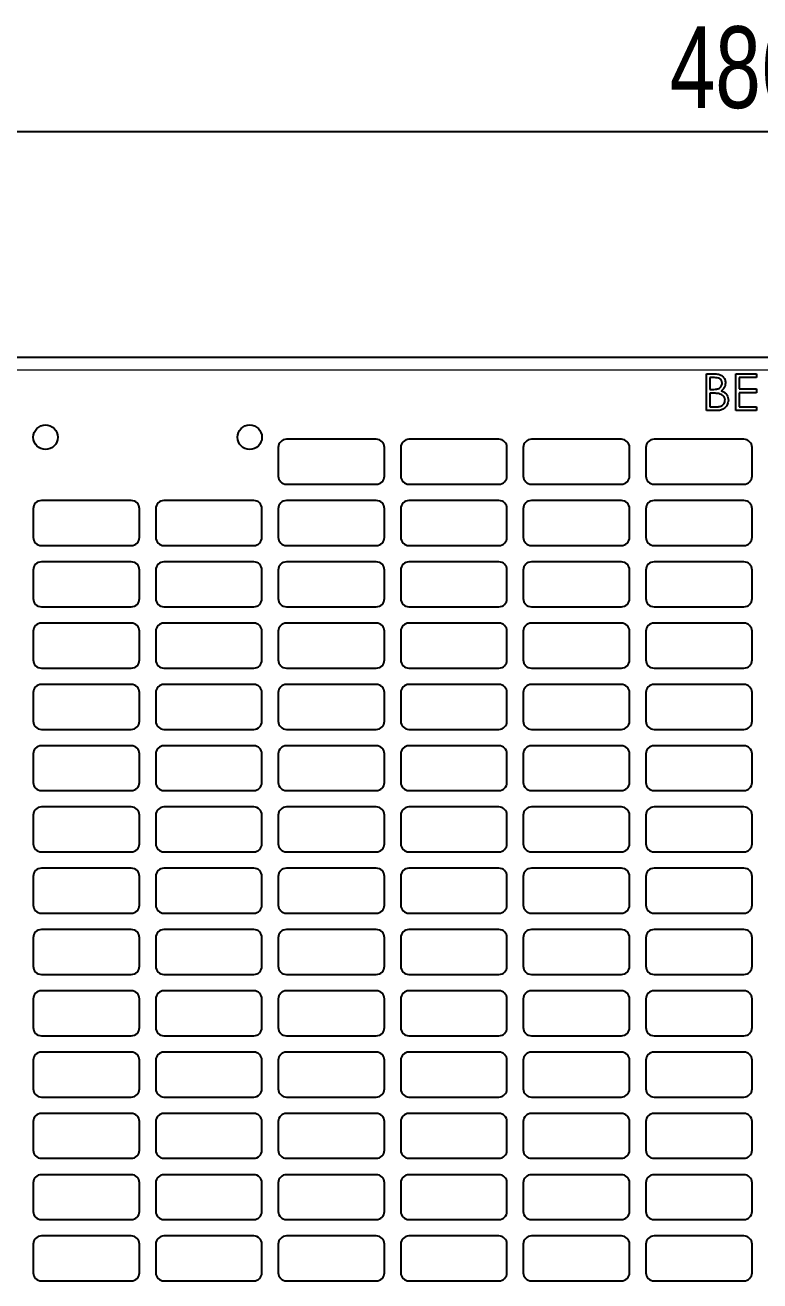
# Model space of a CAD drawing. Header units: millimetres. Extents: x -615 to 971, y 528 to 2003.
# Drawn here: x -447.1 to -267.1, y 1615.4 to 1922.8 of the extents above; entities that cross this region are included whole.
import ezdxf

# ---------------------------------------------------------------- set-up
doc = ezdxf.new("R2010")
doc.units = ezdxf.units.MM
doc.layers.add('FORMAT', color=7, linetype='Continuous')
doc.styles.add('SLDTEXTSTYLE0', font='TXT', dxfattribs={"width": 0.75})
doc.dimstyles.new('SLDDIMSTYLE0', dxfattribs={"dimtxt": 20, "dimasz": 10, "dimexe": 0, "dimexo": 0.0625, "dimgap": 5, "dimtad": 2, "dimdec": 1, "dimrnd": 1e-09, "dimzin": 12, "dimdsep": 46, "dimtxsty": 'SLDTEXTSTYLE0', "dimsah": 1, "dimcen": 0.09, "dimadec": 0, "dimazin": 3, "dimtfac": 1, "dimtofl": 0, "dimtmove": 0, "dimatfit": 3, "dimfxl": 0, "dimfrac": 2, "dimtolj": 1, "dimtzin": 12, "dimarcsym": 0})

# ---------------------------------------------------------------- blocks, each defined once
blk = doc.blocks.new('_D_1')
at = {"layer": 'FORMAT'}
for p, q in [((-510.06, 1841.41), (-510.06, 1897.7)), ((-510.06, 1896.7), (-24.06, 1896.7)), ((-24.06, 1841.41), (-24.06, 1897.7))]:
    blk.add_line(p, q, dxfattribs=at)
for points in [[(-510.06, 1896.7), (-500.06, 1895.16), (-500.06, 1898.24)], [(-24.06, 1896.7), (-34.06, 1898.24), (-34.06, 1895.16)]]:
    blk.add_solid(points, dxfattribs=at)
at = {"layer": 'FORMAT', "insert": (-289.22, 1922.48), "char_height": 20, "attachment_point": 1, "style": 'SLDTEXTSTYLE0'}
blk.add_mtext('486', dxfattribs=at)

msp = doc.modelspace()

# ---------------------------------------------------------------- linework, layer by layer
at = {"color": 7, "linetype": 'Continuous', "lineweight": 25}
for p, q in [((-52.56, 1841.41), (-481.56, 1841.41)), ((-280.17, 1837.41), (-278.41, 1837.41)), ((-280.17, 1828.41), (-280.17, 1837.41)), ((-279.36, 1836.49), (-279.36, 1833.6)), ((-278.27, 1836.49), (-279.36, 1836.49)), ((-273.02, 1837.41), (-267.94, 1837.41)), ((-273.02, 1828.41), (-273.02, 1837.41)), ((-272.21, 1836.49), (-272.21, 1833.72)), ((-267.94, 1836.49), (-272.21, 1836.49)), ((-267.94, 1837.41), (-267.94, 1836.49)), ((-279.36, 1833.6), (-278.82, 1833.6)), ((-279.36, 1832.68), (-279.36, 1829.33)), ((-278.83, 1832.68), (-279.36, 1832.68)), ((-272.21, 1833.72), (-267.94, 1833.72)), ((-272.21, 1832.8), (-272.21, 1829.33)), ((-267.94, 1832.8), (-272.21, 1832.8)), ((-267.94, 1833.72), (-267.94, 1832.8)), ((-279.36, 1829.33), (-278.21, 1829.33)), ((-272.21, 1829.33), (-267.94, 1829.33)), ((-267.94, 1829.33), (-267.94, 1828.41)), ((-277.74, 1828.41), (-280.17, 1828.41)), ((-267.94, 1828.41), (-273.02, 1828.41)), ((-361.06, 1821.4), (-383.06, 1821.4)), ((-331.06, 1821.4), (-353.06, 1821.4)), ((-301.06, 1821.4), (-323.06, 1821.4)), ((-271.06, 1821.4), (-293.06, 1821.4)), ((-385.06, 1819.4), (-385.06, 1812.4)), ((-359.06, 1812.4), (-359.06, 1819.4)), ((-355.06, 1819.4), (-355.06, 1812.4)), ((-329.06, 1812.4), (-329.06, 1819.4)), ((-325.06, 1819.4), (-325.06, 1812.4)), ((-299.06, 1812.4), (-299.06, 1819.4)), ((-295.06, 1819.4), (-295.06, 1812.4)), ((-269.06, 1812.4), (-269.06, 1819.4)), ((-383.06, 1810.4), (-361.06, 1810.4)), ((-353.06, 1810.4), (-331.06, 1810.4)), ((-323.06, 1810.4), (-301.06, 1810.4)), ((-293.06, 1810.4), (-271.06, 1810.4)), ((-445.06, 1804.4), (-445.06, 1797.4)), ((-421.06, 1806.4), (-443.06, 1806.4)), ((-419.06, 1797.4), (-419.06, 1804.4)), ((-415.06, 1804.4), (-415.06, 1797.4)), ((-391.06, 1806.4), (-413.06, 1806.4)), ((-389.06, 1797.4), (-389.06, 1804.4)), ((-385.06, 1804.4), (-385.06, 1797.4)), ((-361.06, 1806.4), (-383.06, 1806.4)), ((-359.06, 1797.4), (-359.06, 1804.4)), ((-355.06, 1804.4), (-355.06, 1797.4)), ((-331.06, 1806.4), (-353.06, 1806.4)), ((-329.06, 1797.4), (-329.06, 1804.4)), ((-325.06, 1804.4), (-325.06, 1797.4)), ((-301.06, 1806.4), (-323.06, 1806.4)), ((-299.06, 1797.4), (-299.06, 1804.4)), ((-295.06, 1804.4), (-295.06, 1797.4)), ((-271.06, 1806.4), (-293.06, 1806.4)), ((-269.06, 1797.4), (-269.06, 1804.4)), ((-443.06, 1795.4), (-421.06, 1795.4)), ((-413.06, 1795.4), (-391.06, 1795.4)), ((-383.06, 1795.4), (-361.06, 1795.4)), ((-353.06, 1795.4), (-331.06, 1795.4)), ((-323.06, 1795.4), (-301.06, 1795.4)), ((-293.06, 1795.4), (-271.06, 1795.4)), ((-445.06, 1789.4), (-445.06, 1782.4)), ((-421.06, 1791.4), (-443.06, 1791.4)), ((-419.06, 1782.4), (-419.06, 1789.4)), ((-415.06, 1789.4), (-415.06, 1782.4)), ((-391.06, 1791.4), (-413.06, 1791.4)), ((-389.06, 1782.4), (-389.06, 1789.4)), ((-385.06, 1789.4), (-385.06, 1782.4)), ((-361.06, 1791.4), (-383.06, 1791.4)), ((-359.06, 1782.4), (-359.06, 1789.4)), ((-355.06, 1789.4), (-355.06, 1782.4)), ((-331.06, 1791.4), (-353.06, 1791.4)), ((-329.06, 1782.4), (-329.06, 1789.4)), ((-325.06, 1789.4), (-325.06, 1782.4)), ((-301.06, 1791.4), (-323.06, 1791.4)), ((-299.06, 1782.4), (-299.06, 1789.4)), ((-295.06, 1789.4), (-295.06, 1782.4)), ((-271.06, 1791.4), (-293.06, 1791.4)), ((-269.06, 1782.4), (-269.06, 1789.4)), ((-443.06, 1780.4), (-421.06, 1780.4)), ((-413.06, 1780.4), (-391.06, 1780.4)), ((-383.06, 1780.4), (-361.06, 1780.4)), ((-353.06, 1780.4), (-331.06, 1780.4)), ((-323.06, 1780.4), (-301.06, 1780.4)), ((-293.06, 1780.4), (-271.06, 1780.4)), ((-445.06, 1774.4), (-445.06, 1767.4)), ((-421.06, 1776.4), (-443.06, 1776.4)), ((-419.06, 1767.4), (-419.06, 1774.4)), ((-415.06, 1774.4), (-415.06, 1767.4)), ((-391.06, 1776.4), (-413.06, 1776.4)), ((-389.06, 1767.4), (-389.06, 1774.4)), ((-385.06, 1774.4), (-385.06, 1767.4)), ((-361.06, 1776.4), (-383.06, 1776.4)), ((-359.06, 1767.4), (-359.06, 1774.4)), ((-355.06, 1774.4), (-355.06, 1767.4)), ((-331.06, 1776.4), (-353.06, 1776.4)), ((-329.06, 1767.4), (-329.06, 1774.4)), ((-325.06, 1774.4), (-325.06, 1767.4)), ((-301.06, 1776.4), (-323.06, 1776.4)), ((-299.06, 1767.4), (-299.06, 1774.4)), ((-295.06, 1774.4), (-295.06, 1767.4)), ((-271.06, 1776.4), (-293.06, 1776.4)), ((-269.06, 1767.4), (-269.06, 1774.4)), ((-443.06, 1765.4), (-421.06, 1765.4)), ((-413.06, 1765.4), (-391.06, 1765.4)), ((-383.06, 1765.4), (-361.06, 1765.4)), ((-353.06, 1765.4), (-331.06, 1765.4)), ((-323.06, 1765.4), (-301.06, 1765.4)), ((-293.06, 1765.4), (-271.06, 1765.4)), ((-421.06, 1761.4), (-443.06, 1761.4)), ((-391.06, 1761.4), (-413.06, 1761.4)), ((-361.06, 1761.4), (-383.06, 1761.4)), ((-331.06, 1761.4), (-353.06, 1761.4)), ((-301.06, 1761.4), (-323.06, 1761.4)), ((-271.06, 1761.4), (-293.06, 1761.4)), ((-445.06, 1759.4), (-445.06, 1752.4)), ((-419.06, 1752.4), (-419.06, 1759.4)), ((-415.06, 1759.4), (-415.06, 1752.4)), ((-389.06, 1752.4), (-389.06, 1759.4)), ((-385.06, 1759.4), (-385.06, 1752.4)), ((-359.06, 1752.4), (-359.06, 1759.4)), ((-355.06, 1759.4), (-355.06, 1752.4)), ((-329.06, 1752.4), (-329.06, 1759.4)), ((-325.06, 1759.4), (-325.06, 1752.4)), ((-299.06, 1752.4), (-299.06, 1759.4)), ((-295.06, 1759.4), (-295.06, 1752.4)), ((-269.06, 1752.4), (-269.06, 1759.4)), ((-443.06, 1750.4), (-421.06, 1750.4)), ((-413.06, 1750.4), (-391.06, 1750.4)), ((-383.06, 1750.4), (-361.06, 1750.4)), ((-353.06, 1750.4), (-331.06, 1750.4)), ((-323.06, 1750.4), (-301.06, 1750.4)), ((-293.06, 1750.4), (-271.06, 1750.4)), ((-421.06, 1746.4), (-443.06, 1746.4)), ((-391.06, 1746.4), (-413.06, 1746.4)), ((-361.06, 1746.4), (-383.06, 1746.4)), ((-331.06, 1746.4), (-353.06, 1746.4)), ((-301.06, 1746.4), (-323.06, 1746.4)), ((-271.06, 1746.4), (-293.06, 1746.4)), ((-445.06, 1744.4), (-445.06, 1737.4)), ((-419.06, 1737.4), (-419.06, 1744.4)), ((-415.06, 1744.4), (-415.06, 1737.4)), ((-389.06, 1737.4), (-389.06, 1744.4)), ((-385.06, 1744.4), (-385.06, 1737.4)), ((-359.06, 1737.4), (-359.06, 1744.4)), ((-355.06, 1744.4), (-355.06, 1737.4)), ((-329.06, 1737.4), (-329.06, 1744.4)), ((-325.06, 1744.4), (-325.06, 1737.4)), ((-299.06, 1737.4), (-299.06, 1744.4)), ((-295.06, 1744.4), (-295.06, 1737.4)), ((-269.06, 1737.4), (-269.06, 1744.4)), ((-443.06, 1735.4), (-421.06, 1735.4)), ((-413.06, 1735.4), (-391.06, 1735.4)), ((-383.06, 1735.4), (-361.06, 1735.4)), ((-353.06, 1735.4), (-331.06, 1735.4)), ((-323.06, 1735.4), (-301.06, 1735.4)), ((-293.06, 1735.4), (-271.06, 1735.4)), ((-421.06, 1731.4), (-443.06, 1731.4)), ((-391.06, 1731.4), (-413.06, 1731.4)), ((-361.06, 1731.4), (-383.06, 1731.4)), ((-331.06, 1731.4), (-353.06, 1731.4)), ((-301.06, 1731.4), (-323.06, 1731.4)), ((-271.06, 1731.4), (-293.06, 1731.4)), ((-445.06, 1729.4), (-445.06, 1722.4)), ((-419.06, 1722.4), (-419.06, 1729.4)), ((-415.06, 1729.4), (-415.06, 1722.4)), ((-389.06, 1722.4), (-389.06, 1729.4)), ((-385.06, 1729.4), (-385.06, 1722.4)), ((-359.06, 1722.4), (-359.06, 1729.4)), ((-355.06, 1729.4), (-355.06, 1722.4)), ((-329.06, 1722.4), (-329.06, 1729.4)), ((-325.06, 1729.4), (-325.06, 1722.4)), ((-299.06, 1722.4), (-299.06, 1729.4)), ((-295.06, 1729.4), (-295.06, 1722.4)), ((-269.06, 1722.4), (-269.06, 1729.4)), ((-443.06, 1720.4), (-421.06, 1720.4)), ((-413.06, 1720.4), (-391.06, 1720.4)), ((-383.06, 1720.4), (-361.06, 1720.4)), ((-353.06, 1720.4), (-331.06, 1720.4)), ((-323.06, 1720.4), (-301.06, 1720.4)), ((-293.06, 1720.4), (-271.06, 1720.4)), ((-421.06, 1716.4), (-443.06, 1716.4)), ((-391.06, 1716.4), (-413.06, 1716.4)), ((-361.06, 1716.4), (-383.06, 1716.4)), ((-331.06, 1716.4), (-353.06, 1716.4)), ((-301.06, 1716.4), (-323.06, 1716.4)), ((-271.06, 1716.4), (-293.06, 1716.4)), ((-445.06, 1714.4), (-445.06, 1707.4)), ((-419.06, 1707.4), (-419.06, 1714.4)), ((-415.06, 1714.4), (-415.06, 1707.4)), ((-389.06, 1707.4), (-389.06, 1714.4)), ((-385.06, 1714.4), (-385.06, 1707.4)), ((-359.06, 1707.4), (-359.06, 1714.4)), ((-355.06, 1714.4), (-355.06, 1707.4)), ((-329.06, 1707.4), (-329.06, 1714.4)), ((-325.06, 1714.4), (-325.06, 1707.4)), ((-299.06, 1707.4), (-299.06, 1714.4)), ((-295.06, 1714.4), (-295.06, 1707.4)), ((-269.06, 1707.4), (-269.06, 1714.4)), ((-443.06, 1705.4), (-421.06, 1705.4)), ((-413.06, 1705.4), (-391.06, 1705.4)), ((-383.06, 1705.4), (-361.06, 1705.4)), ((-353.06, 1705.4), (-331.06, 1705.4)), ((-323.06, 1705.4), (-301.06, 1705.4)), ((-293.06, 1705.4), (-271.06, 1705.4)), ((-421.06, 1701.4), (-443.06, 1701.4)), ((-391.06, 1701.4), (-413.06, 1701.4)), ((-361.06, 1701.4), (-383.06, 1701.4)), ((-331.06, 1701.4), (-353.06, 1701.4)), ((-301.06, 1701.4), (-323.06, 1701.4)), ((-271.06, 1701.4), (-293.06, 1701.4)), ((-445.06, 1699.4), (-445.06, 1692.4)), ((-419.06, 1692.4), (-419.06, 1699.4)), ((-415.06, 1699.4), (-415.06, 1692.4)), ((-389.06, 1692.4), (-389.06, 1699.4)), ((-385.06, 1699.4), (-385.06, 1692.4)), ((-359.06, 1692.4), (-359.06, 1699.4)), ((-355.06, 1699.4), (-355.06, 1692.4)), ((-329.06, 1692.4), (-329.06, 1699.4)), ((-325.06, 1699.4), (-325.06, 1692.4)), ((-299.06, 1692.4), (-299.06, 1699.4)), ((-295.06, 1699.4), (-295.06, 1692.4)), ((-269.06, 1692.4), (-269.06, 1699.4)), ((-443.06, 1690.4), (-421.06, 1690.4)), ((-413.06, 1690.4), (-391.06, 1690.4)), ((-383.06, 1690.4), (-361.06, 1690.4)), ((-353.06, 1690.4), (-331.06, 1690.4)), ((-323.06, 1690.4), (-301.06, 1690.4)), ((-293.06, 1690.4), (-271.06, 1690.4)), ((-421.06, 1686.4), (-443.06, 1686.4)), ((-391.06, 1686.4), (-413.06, 1686.4)), ((-361.06, 1686.4), (-383.06, 1686.4)), ((-331.06, 1686.4), (-353.06, 1686.4)), ((-301.06, 1686.4), (-323.06, 1686.4)), ((-271.06, 1686.4), (-293.06, 1686.4)), ((-445.06, 1684.4), (-445.06, 1677.4)), ((-419.06, 1677.4), (-419.06, 1684.4)), ((-415.06, 1684.4), (-415.06, 1677.4)), ((-389.06, 1677.4), (-389.06, 1684.4)), ((-385.06, 1684.4), (-385.06, 1677.4)), ((-359.06, 1677.4), (-359.06, 1684.4)), ((-355.06, 1684.4), (-355.06, 1677.4)), ((-329.06, 1677.4), (-329.06, 1684.4)), ((-325.06, 1684.4), (-325.06, 1677.4)), ((-299.06, 1677.4), (-299.06, 1684.4)), ((-295.06, 1684.4), (-295.06, 1677.4)), ((-269.06, 1677.4), (-269.06, 1684.4)), ((-443.06, 1675.4), (-421.06, 1675.4)), ((-413.06, 1675.4), (-391.06, 1675.4)), ((-383.06, 1675.4), (-361.06, 1675.4)), ((-353.06, 1675.4), (-331.06, 1675.4)), ((-323.06, 1675.4), (-301.06, 1675.4)), ((-293.06, 1675.4), (-271.06, 1675.4)), ((-445.06, 1669.4), (-445.06, 1662.4)), ((-421.06, 1671.4), (-443.06, 1671.4)), ((-419.06, 1662.4), (-419.06, 1669.4)), ((-415.06, 1669.4), (-415.06, 1662.4)), ((-391.06, 1671.4), (-413.06, 1671.4)), ((-389.06, 1662.4), (-389.06, 1669.4)), ((-385.06, 1669.4), (-385.06, 1662.4)), ((-361.06, 1671.4), (-383.06, 1671.4)), ((-359.06, 1662.4), (-359.06, 1669.4)), ((-355.06, 1669.4), (-355.06, 1662.4)), ((-331.06, 1671.4), (-353.06, 1671.4)), ((-329.06, 1662.4), (-329.06, 1669.4)), ((-325.06, 1669.4), (-325.06, 1662.4)), ((-301.06, 1671.4), (-323.06, 1671.4)), ((-299.06, 1662.4), (-299.06, 1669.4)), ((-295.06, 1669.4), (-295.06, 1662.4)), ((-271.06, 1671.4), (-293.06, 1671.4)), ((-269.06, 1662.4), (-269.06, 1669.4)), ((-443.06, 1660.4), (-421.06, 1660.4)), ((-413.06, 1660.4), (-391.06, 1660.4)), ((-383.06, 1660.4), (-361.06, 1660.4)), ((-353.06, 1660.4), (-331.06, 1660.4)), ((-323.06, 1660.4), (-301.06, 1660.4)), ((-293.06, 1660.4), (-271.06, 1660.4)), ((-445.06, 1654.4), (-445.06, 1647.4)), ((-421.06, 1656.4), (-443.06, 1656.4)), ((-419.06, 1647.4), (-419.06, 1654.4)), ((-415.06, 1654.4), (-415.06, 1647.4)), ((-391.06, 1656.4), (-413.06, 1656.4)), ((-389.06, 1647.4), (-389.06, 1654.4)), ((-385.06, 1654.4), (-385.06, 1647.4)), ((-361.06, 1656.4), (-383.06, 1656.4)), ((-359.06, 1647.4), (-359.06, 1654.4)), ((-355.06, 1654.4), (-355.06, 1647.4)), ((-331.06, 1656.4), (-353.06, 1656.4)), ((-329.06, 1647.4), (-329.06, 1654.4)), ((-325.06, 1654.4), (-325.06, 1647.4)), ((-301.06, 1656.4), (-323.06, 1656.4)), ((-299.06, 1647.4), (-299.06, 1654.4)), ((-295.06, 1654.4), (-295.06, 1647.4)), ((-271.06, 1656.4), (-293.06, 1656.4)), ((-269.06, 1647.4), (-269.06, 1654.4)), ((-443.06, 1645.4), (-421.06, 1645.4)), ((-413.06, 1645.4), (-391.06, 1645.4)), ((-383.06, 1645.4), (-361.06, 1645.4)), ((-353.06, 1645.4), (-331.06, 1645.4)), ((-323.06, 1645.4), (-301.06, 1645.4)), ((-293.06, 1645.4), (-271.06, 1645.4)), ((-445.06, 1639.4), (-445.06, 1632.4)), ((-421.06, 1641.4), (-443.06, 1641.4)), ((-419.06, 1632.4), (-419.06, 1639.4)), ((-415.06, 1639.4), (-415.06, 1632.4)), ((-391.06, 1641.4), (-413.06, 1641.4)), ((-389.06, 1632.4), (-389.06, 1639.4)), ((-385.06, 1639.4), (-385.06, 1632.4)), ((-361.06, 1641.4), (-383.06, 1641.4)), ((-359.06, 1632.4), (-359.06, 1639.4)), ((-355.06, 1639.4), (-355.06, 1632.4)), ((-331.06, 1641.4), (-353.06, 1641.4)), ((-329.06, 1632.4), (-329.06, 1639.4)), ((-325.06, 1639.4), (-325.06, 1632.4)), ((-301.06, 1641.4), (-323.06, 1641.4)), ((-299.06, 1632.4), (-299.06, 1639.4)), ((-295.06, 1639.4), (-295.06, 1632.4)), ((-271.06, 1641.4), (-293.06, 1641.4)), ((-269.06, 1632.4), (-269.06, 1639.4)), ((-443.06, 1630.4), (-421.06, 1630.4)), ((-413.06, 1630.4), (-391.06, 1630.4)), ((-383.06, 1630.4), (-361.06, 1630.4)), ((-353.06, 1630.4), (-331.06, 1630.4)), ((-323.06, 1630.4), (-301.06, 1630.4)), ((-293.06, 1630.4), (-271.06, 1630.4)), ((-421.06, 1626.4), (-443.06, 1626.4)), ((-391.06, 1626.4), (-413.06, 1626.4)), ((-361.06, 1626.4), (-383.06, 1626.4)), ((-331.06, 1626.4), (-353.06, 1626.4)), ((-301.06, 1626.4), (-323.06, 1626.4)), ((-271.06, 1626.4), (-293.06, 1626.4)), ((-445.06, 1624.4), (-445.06, 1617.4)), ((-419.06, 1617.4), (-419.06, 1624.4)), ((-415.06, 1624.4), (-415.06, 1617.4)), ((-389.06, 1617.4), (-389.06, 1624.4)), ((-385.06, 1624.4), (-385.06, 1617.4)), ((-359.06, 1617.4), (-359.06, 1624.4)), ((-355.06, 1624.4), (-355.06, 1617.4)), ((-329.06, 1617.4), (-329.06, 1624.4)), ((-325.06, 1624.4), (-325.06, 1617.4)), ((-299.06, 1617.4), (-299.06, 1624.4)), ((-295.06, 1624.4), (-295.06, 1617.4)), ((-269.06, 1617.4), (-269.06, 1624.4)), ((-443.06, 1615.4), (-421.06, 1615.4)), ((-413.06, 1615.4), (-391.06, 1615.4)), ((-383.06, 1615.4), (-361.06, 1615.4)), ((-353.06, 1615.4), (-331.06, 1615.4)), ((-323.06, 1615.4), (-301.06, 1615.4)), ((-293.06, 1615.4), (-271.06, 1615.4))]:
    msp.add_line(p, q, dxfattribs=at)
at = {"color": 8, "linetype": 'Continuous', "lineweight": 18}
msp.add_line((-52.56, 1838.31), (-481.56, 1838.31), dxfattribs=at)
at = {"color": 7, "linetype": 'Continuous', "lineweight": 25}
for centre in [(-442.06, 1821.91), (-392.06, 1821.91)]:
    msp.add_circle(centre, 3, dxfattribs=at)
for centre, start, end in [((-383.06, 1819.4), 90, 180), ((-361.06, 1819.4), 0, 90), ((-353.06, 1819.4), 90, 180), ((-331.06, 1819.4), 0, 90), ((-323.06, 1819.4), 90, 180), ((-301.06, 1819.4), 0, 90), ((-293.06, 1819.4), 90, 180), ((-271.06, 1819.4), 0, 90), ((-383.06, 1812.4), 180, 270), ((-361.06, 1812.4), 270, 0), ((-353.06, 1812.4), 180, 270), ((-331.06, 1812.4), 270, 0), ((-323.06, 1812.4), 180, 270), ((-301.06, 1812.4), 270, 0), ((-293.06, 1812.4), 180, 270), ((-271.06, 1812.4), 270, 0), ((-443.06, 1804.4), 90, 180), ((-421.06, 1804.4), 0, 90), ((-413.06, 1804.4), 90, 180), ((-391.06, 1804.4), 0, 90), ((-383.06, 1804.4), 90, 180), ((-361.06, 1804.4), 0, 90), ((-353.06, 1804.4), 90, 180), ((-331.06, 1804.4), 0, 90), ((-323.06, 1804.4), 90, 180), ((-301.06, 1804.4), 0, 90), ((-293.06, 1804.4), 90, 180), ((-271.06, 1804.4), 0, 90), ((-443.06, 1797.4), 180, 270), ((-421.06, 1797.4), 270, 0), ((-413.06, 1797.4), 180, 270), ((-391.06, 1797.4), 270, 0), ((-383.06, 1797.4), 180, 270), ((-361.06, 1797.4), 270, 0), ((-353.06, 1797.4), 180, 270), ((-331.06, 1797.4), 270, 0), ((-323.06, 1797.4), 180, 270), ((-301.06, 1797.4), 270, 0), ((-293.06, 1797.4), 180, 270), ((-271.06, 1797.4), 270, 0), ((-443.06, 1789.4), 90, 180), ((-421.06, 1789.4), 0, 90), ((-413.06, 1789.4), 90, 180), ((-391.06, 1789.4), 0, 90), ((-383.06, 1789.4), 90, 180), ((-361.06, 1789.4), 0, 90), ((-353.06, 1789.4), 90, 180), ((-331.06, 1789.4), 0, 90), ((-323.06, 1789.4), 90, 180), ((-301.06, 1789.4), 0, 90), ((-293.06, 1789.4), 90, 180), ((-271.06, 1789.4), 0, 90), ((-443.06, 1782.4), 180, 270), ((-421.06, 1782.4), 270, 0), ((-413.06, 1782.4), 180, 270), ((-391.06, 1782.4), 270, 0), ((-383.06, 1782.4), 180, 270), ((-361.06, 1782.4), 270, 0), ((-353.06, 1782.4), 180, 270), ((-331.06, 1782.4), 270, 0), ((-323.06, 1782.4), 180, 270), ((-301.06, 1782.4), 270, 0), ((-293.06, 1782.4), 180, 270), ((-271.06, 1782.4), 270, 0), ((-443.06, 1774.4), 90, 180), ((-421.06, 1774.4), 0, 90), ((-413.06, 1774.4), 90, 180), ((-391.06, 1774.4), 0, 90), ((-383.06, 1774.4), 90, 180), ((-361.06, 1774.4), 0, 90), ((-353.06, 1774.4), 90, 180), ((-331.06, 1774.4), 0, 90), ((-323.06, 1774.4), 90, 180), ((-301.06, 1774.4), 0, 90), ((-293.06, 1774.4), 90, 180), ((-271.06, 1774.4), 0, 90), ((-443.06, 1767.4), 180, 270), ((-421.06, 1767.4), 270, 0), ((-413.06, 1767.4), 180, 270), ((-391.06, 1767.4), 270, 0), ((-383.06, 1767.4), 180, 270), ((-361.06, 1767.4), 270, 0), ((-353.06, 1767.4), 180, 270), ((-331.06, 1767.4), 270, 0), ((-323.06, 1767.4), 180, 270), ((-301.06, 1767.4), 270, 0), ((-293.06, 1767.4), 180, 270), ((-271.06, 1767.4), 270, 0), ((-443.06, 1759.4), 90, 180), ((-421.06, 1759.4), 0, 90), ((-413.06, 1759.4), 90, 180), ((-391.06, 1759.4), 0, 90), ((-383.06, 1759.4), 90, 180), ((-361.06, 1759.4), 0, 90), ((-353.06, 1759.4), 90, 180), ((-331.06, 1759.4), 0, 90), ((-323.06, 1759.4), 90, 180), ((-301.06, 1759.4), 0, 90), ((-293.06, 1759.4), 90, 180), ((-271.06, 1759.4), 0, 90), ((-443.06, 1752.4), 180, 270), ((-421.06, 1752.4), 270, 0), ((-413.06, 1752.4), 180, 270), ((-391.06, 1752.4), 270, 0), ((-383.06, 1752.4), 180, 270), ((-361.06, 1752.4), 270, 0), ((-353.06, 1752.4), 180, 270), ((-331.06, 1752.4), 270, 0), ((-323.06, 1752.4), 180, 270), ((-301.06, 1752.4), 270, 0), ((-293.06, 1752.4), 180, 270), ((-271.06, 1752.4), 270, 0), ((-443.06, 1744.4), 90, 180), ((-421.06, 1744.4), 0, 90), ((-413.06, 1744.4), 90, 180), ((-391.06, 1744.4), 0, 90), ((-383.06, 1744.4), 90, 180), ((-361.06, 1744.4), 0, 90), ((-353.06, 1744.4), 90, 180), ((-331.06, 1744.4), 0, 90), ((-323.06, 1744.4), 90, 180), ((-301.06, 1744.4), 0, 90), ((-293.06, 1744.4), 90, 180), ((-271.06, 1744.4), 0, 90), ((-443.06, 1737.4), 180, 270), ((-421.06, 1737.4), 270, 0), ((-413.06, 1737.4), 180, 270), ((-391.06, 1737.4), 270, 0), ((-383.06, 1737.4), 180, 270), ((-361.06, 1737.4), 270, 0), ((-353.06, 1737.4), 180, 270), ((-331.06, 1737.4), 270, 0), ((-323.06, 1737.4), 180, 270), ((-301.06, 1737.4), 270, 0), ((-293.06, 1737.4), 180, 270), ((-271.06, 1737.4), 270, 0), ((-443.06, 1729.4), 90, 180), ((-421.06, 1729.4), 0, 90), ((-413.06, 1729.4), 90, 180), ((-391.06, 1729.4), 0, 90), ((-383.06, 1729.4), 90, 180), ((-361.06, 1729.4), 0, 90), ((-353.06, 1729.4), 90, 180), ((-331.06, 1729.4), 0, 90), ((-323.06, 1729.4), 90, 180), ((-301.06, 1729.4), 0, 90), ((-293.06, 1729.4), 90, 180), ((-271.06, 1729.4), 0, 90), ((-443.06, 1722.4), 180, 270), ((-421.06, 1722.4), 270, 0), ((-413.06, 1722.4), 180, 270), ((-391.06, 1722.4), 270, 0), ((-383.06, 1722.4), 180, 270), ((-361.06, 1722.4), 270, 0), ((-353.06, 1722.4), 180, 270), ((-331.06, 1722.4), 270, 0), ((-323.06, 1722.4), 180, 270), ((-301.06, 1722.4), 270, 0), ((-293.06, 1722.4), 180, 270), ((-271.06, 1722.4), 270, 0), ((-443.06, 1714.4), 90, 180), ((-421.06, 1714.4), 0, 90), ((-413.06, 1714.4), 90, 180), ((-391.06, 1714.4), 0, 90), ((-383.06, 1714.4), 90, 180), ((-361.06, 1714.4), 0, 90), ((-353.06, 1714.4), 90, 180), ((-331.06, 1714.4), 0, 90), ((-323.06, 1714.4), 90, 180), ((-301.06, 1714.4), 0, 90), ((-293.06, 1714.4), 90, 180), ((-271.06, 1714.4), 0, 90), ((-443.06, 1707.4), 180, 270), ((-421.06, 1707.4), 270, 0), ((-413.06, 1707.4), 180, 270), ((-391.06, 1707.4), 270, 0), ((-383.06, 1707.4), 180, 270), ((-361.06, 1707.4), 270, 0), ((-353.06, 1707.4), 180, 270), ((-331.06, 1707.4), 270, 0), ((-323.06, 1707.4), 180, 270), ((-301.06, 1707.4), 270, 0), ((-293.06, 1707.4), 180, 270), ((-271.06, 1707.4), 270, 0), ((-443.06, 1699.4), 90, 180), ((-421.06, 1699.4), 0, 90), ((-413.06, 1699.4), 90, 180), ((-391.06, 1699.4), 0, 90), ((-383.06, 1699.4), 90, 180), ((-361.06, 1699.4), 0, 90), ((-353.06, 1699.4), 90, 180), ((-331.06, 1699.4), 0, 90), ((-323.06, 1699.4), 90, 180), ((-301.06, 1699.4), 0, 90), ((-293.06, 1699.4), 90, 180), ((-271.06, 1699.4), 0, 90), ((-443.06, 1692.4), 180, 270), ((-421.06, 1692.4), 270, 0), ((-413.06, 1692.4), 180, 270), ((-391.06, 1692.4), 270, 0), ((-383.06, 1692.4), 180, 270), ((-361.06, 1692.4), 270, 0), ((-353.06, 1692.4), 180, 270), ((-331.06, 1692.4), 270, 0), ((-323.06, 1692.4), 180, 270), ((-301.06, 1692.4), 270, 0), ((-293.06, 1692.4), 180, 270), ((-271.06, 1692.4), 270, 0), ((-443.06, 1684.4), 90, 180), ((-421.06, 1684.4), 0, 90), ((-413.06, 1684.4), 90, 180), ((-391.06, 1684.4), 0, 90), ((-383.06, 1684.4), 90, 180), ((-361.06, 1684.4), 0, 90), ((-353.06, 1684.4), 90, 180), ((-331.06, 1684.4), 0, 90), ((-323.06, 1684.4), 90, 180), ((-301.06, 1684.4), 0, 90), ((-293.06, 1684.4), 90, 180), ((-271.06, 1684.4), 0, 90), ((-443.06, 1677.4), 180, 270), ((-421.06, 1677.4), 270, 0), ((-413.06, 1677.4), 180, 270), ((-391.06, 1677.4), 270, 0), ((-383.06, 1677.4), 180, 270), ((-361.06, 1677.4), 270, 0), ((-353.06, 1677.4), 180, 270), ((-331.06, 1677.4), 270, 0), ((-323.06, 1677.4), 180, 270), ((-301.06, 1677.4), 270, 0), ((-293.06, 1677.4), 180, 270), ((-271.06, 1677.4), 270, 0), ((-443.06, 1669.4), 90, 180), ((-421.06, 1669.4), 0, 90), ((-413.06, 1669.4), 90, 180), ((-391.06, 1669.4), 0, 90), ((-383.06, 1669.4), 90, 180), ((-361.06, 1669.4), 0, 90), ((-353.06, 1669.4), 90, 180), ((-331.06, 1669.4), 0, 90), ((-323.06, 1669.4), 90, 180), ((-301.06, 1669.4), 0, 90), ((-293.06, 1669.4), 90, 180), ((-271.06, 1669.4), 0, 90), ((-443.06, 1662.4), 180, 270), ((-421.06, 1662.4), 270, 0), ((-413.06, 1662.4), 180, 270), ((-391.06, 1662.4), 270, 0), ((-383.06, 1662.4), 180, 270), ((-361.06, 1662.4), 270, 0), ((-353.06, 1662.4), 180, 270), ((-331.06, 1662.4), 270, 0), ((-323.06, 1662.4), 180, 270), ((-301.06, 1662.4), 270, 0), ((-293.06, 1662.4), 180, 270), ((-271.06, 1662.4), 270, 0), ((-443.06, 1654.4), 90, 180), ((-421.06, 1654.4), 0, 90), ((-413.06, 1654.4), 90, 180), ((-391.06, 1654.4), 0, 90), ((-383.06, 1654.4), 90, 180), ((-361.06, 1654.4), 0, 90), ((-353.06, 1654.4), 90, 180), ((-331.06, 1654.4), 0, 90), ((-323.06, 1654.4), 90, 180), ((-301.06, 1654.4), 0, 90), ((-293.06, 1654.4), 90, 180), ((-271.06, 1654.4), 0, 90), ((-443.06, 1647.4), 180, 270), ((-421.06, 1647.4), 270, 0), ((-413.06, 1647.4), 180, 270), ((-391.06, 1647.4), 270, 0), ((-383.06, 1647.4), 180, 270), ((-361.06, 1647.4), 270, 0), ((-353.06, 1647.4), 180, 270), ((-331.06, 1647.4), 270, 0), ((-323.06, 1647.4), 180, 270), ((-301.06, 1647.4), 270, 0), ((-293.06, 1647.4), 180, 270), ((-271.06, 1647.4), 270, 0), ((-443.06, 1639.4), 90, 180), ((-421.06, 1639.4), 0, 90), ((-413.06, 1639.4), 90, 180), ((-391.06, 1639.4), 0, 90), ((-383.06, 1639.4), 90, 180), ((-361.06, 1639.4), 0, 90), ((-353.06, 1639.4), 90, 180), ((-331.06, 1639.4), 0, 90), ((-323.06, 1639.4), 90, 180), ((-301.06, 1639.4), 0, 90), ((-293.06, 1639.4), 90, 180), ((-271.06, 1639.4), 0, 90), ((-443.06, 1632.4), 180, 270), ((-421.06, 1632.4), 270, 0), ((-413.06, 1632.4), 180, 270), ((-391.06, 1632.4), 270, 0), ((-383.06, 1632.4), 180, 270), ((-361.06, 1632.4), 270, 0), ((-353.06, 1632.4), 180, 270), ((-331.06, 1632.4), 270, 0), ((-323.06, 1632.4), 180, 270), ((-301.06, 1632.4), 270, 0), ((-293.06, 1632.4), 180, 270), ((-271.06, 1632.4), 270, 0), ((-443.06, 1624.4), 90, 180), ((-421.06, 1624.4), 0, 90), ((-413.06, 1624.4), 90, 180), ((-391.06, 1624.4), 0, 90), ((-383.06, 1624.4), 90, 180), ((-361.06, 1624.4), 0, 90), ((-353.06, 1624.4), 90, 180), ((-331.06, 1624.4), 0, 90), ((-323.06, 1624.4), 90, 180), ((-301.06, 1624.4), 0, 90), ((-293.06, 1624.4), 90, 180), ((-271.06, 1624.4), 0, 90), ((-443.06, 1617.4), 180, 270), ((-421.06, 1617.4), 270, 0), ((-413.06, 1617.4), 180, 270), ((-391.06, 1617.4), 270, 0), ((-383.06, 1617.4), 180, 270), ((-361.06, 1617.4), 270, 0), ((-353.06, 1617.4), 180, 270), ((-331.06, 1617.4), 270, 0), ((-323.06, 1617.4), 180, 270), ((-301.06, 1617.4), 270, 0), ((-293.06, 1617.4), 180, 270), ((-271.06, 1617.4), 270, 0)]:
    msp.add_arc(centre, 2, start, end, dxfattribs=at)
for points, knots in [([(-278.82, 1833.6), (-278.55, 1833.61), (-278, 1833.62), (-277.31, 1833.76), (-276.85, 1834.06), (-276.58, 1834.38), (-276.4, 1834.75), (-276.37, 1835.03), (-276.36, 1835.16)], [0, 0, 0, 0, 0.250521, 0.499945, 0.625019, 0.75007, 0.875067, 1, 1, 1, 1]), ([(-278.41, 1837.41), (-278.03, 1837.4), (-277.26, 1837.39), (-276.25, 1836.93), (-275.66, 1836.09), (-275.59, 1835.48), (-275.56, 1835.18)], [0, 0, 0, 0, 0.281352, 0.559956, 0.779911, 1, 1, 1, 1]), ([(-276.36, 1835.16), (-276.39, 1835.39), (-276.43, 1835.72), (-276.71, 1836.06), (-277.25, 1836.45), (-277.82, 1836.47), (-278.27, 1836.49)], [0, 0, 0, 0, 0.249269, 0.374899, 0.500587, 1, 1, 1, 1]), ([(-275.56, 1835.18), (-275.61, 1834.74), (-275.71, 1833.96), (-276.33, 1833.48), (-276.6, 1833.27)], [0, 0, 0, 0, 0.5591978, 1, 1, 1, 1]), ([(-277.14, 1832.57), (-277.46, 1832.61), (-278.02, 1832.68), (-278.58, 1832.68), (-278.83, 1832.68)], [0, 0, 0, 0, 0.559734, 1, 1, 1, 1]), ([(-275.67, 1830.97), (-275.7, 1831.19), (-275.75, 1831.63), (-276.27, 1832.27), (-276.81, 1832.46), (-277.14, 1832.57)], [0, 0, 0, 0, 0.279937, 0.560436, 1, 1, 1, 1]), ([(-276.6, 1833.27), (-276.33, 1833.16), (-275.79, 1832.94), (-275.22, 1832.34), (-274.91, 1831.65), (-274.88, 1831.19), (-274.86, 1830.97)], [0, 0, 0, 0, 0.280408, 0.559563, 0.779731, 1, 1, 1, 1]), ([(-278.21, 1829.33), (-277.93, 1829.34), (-277.36, 1829.35), (-276.51, 1829.53), (-275.97, 1830.03), (-275.71, 1830.54), (-275.68, 1830.82), (-275.67, 1830.97)], [0, 0, 0, 0, 0.251053, 0.500846, 0.749472, 0.874759, 1, 1, 1, 1]), ([(-274.86, 1830.97), (-274.92, 1830.56), (-275.02, 1829.75), (-275.83, 1828.9), (-276.79, 1828.46), (-277.42, 1828.43), (-277.74, 1828.41)], [0, 0, 0, 0, 0.27913, 0.558665, 0.779075, 1, 1, 1, 1])]:
    msp.add_open_spline(points, degree=3, knots=knots, dxfattribs=at)

# ---------------------------------------------------------------- dimensions: what is measured, and where the dimension line sits
at = {"layer": 'FORMAT'}
dim = msp.add_linear_dim(base=(-24.06, 1896.7), p1=(-510.06, 1841.4), p2=(-24.06, 1841.4), angle=0, dimstyle='SLDDIMSTYLE0', dxfattribs=at)
dim.commit()
dim.dimension.update_dxf_attribs({"geometry": '_D_1', "text_midpoint": (-267.06, 1896.7), "dimtype": 160})

doc.saveas('drawing.dxf')
